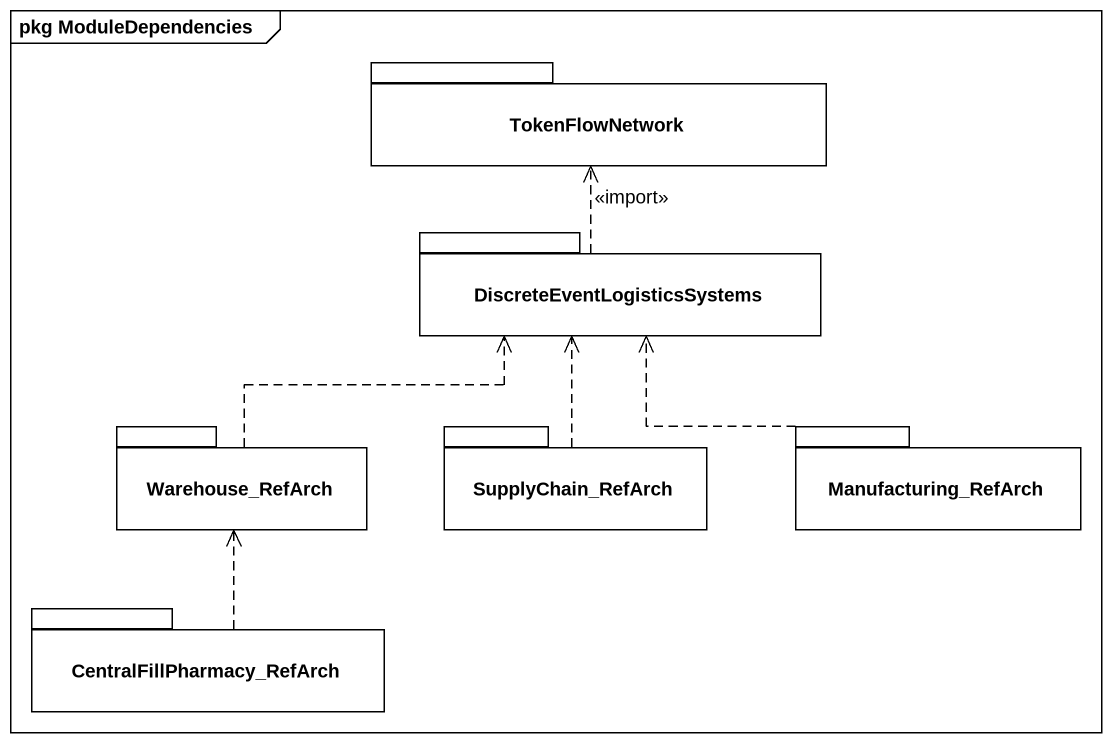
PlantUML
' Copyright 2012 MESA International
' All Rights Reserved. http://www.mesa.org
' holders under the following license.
@startuml
mainframe pkg ModuleDependencies
package TokenFlowNetwork #FFFFFF {
}
package "DiscreteEventLogisticsSystems" as DiscreteEventLogisticsSystem #FFFFFF {
}
package Warehouse_RefArch #FFFFFF {
}
package SupplyChain_RefArch #FFFFFF {
}
package Manufacturing_RefArch #FFFFFF {
}
package CentralFillPharmacy_RefArch #FFFFFF {
}
DiscreteEventLogisticsSystem .up.> TokenFlowNetwork : <<import>>
Warehouse_RefArch .right.> DiscreteEventLogisticsSystem
SupplyChain_RefArch .up.> DiscreteEventLogisticsSystem
Manufacturing_RefArch .up.> DiscreteEventLogisticsSystem
CentralFillPharmacy_RefArch .up.> Warehouse_RefArch
@enduml
